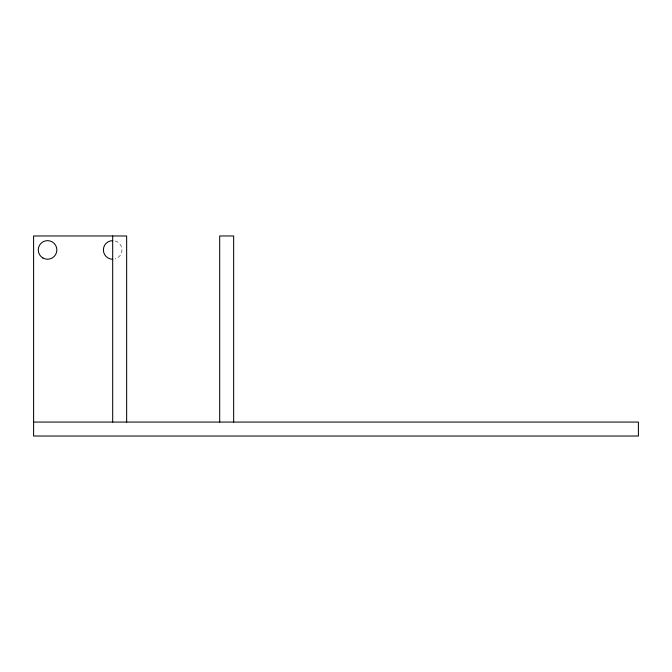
<?xml version="1.0" encoding="UTF-8"?>
<svg xmlns="http://www.w3.org/2000/svg" width="672" height="672" viewBox="0 0 672 672"><rect width="100%" height="100%" fill="white"/><g stroke="black" fill="none" stroke-linecap="round" stroke-linejoin="round"><path stroke-width="0.5" stroke-dasharray="3.36 2.52" d="M115.097 240.946A9.307 9.307 0 0 1 115.097 258.922"/><path stroke-width="1.01" d="M33.6 422.066L638.4 422.066L638.4 436.027L33.6 436.027L33.6 235.973L126.647 235.973L126.647 422.066M233.646 422.066L233.646 235.973L219.694 235.973L219.694 422.066M112.686 235.973L112.686 422.066M112.686 259.241A9.307 9.307 0 0 1 103.387 249.934A9.307 9.307 0 0 1 112.686 240.626M42.907 257.989A9.307 9.307 0 0 0 56.86 249.934A9.307 9.307 0 0 0 42.907 241.878A9.307 9.307 0 0 0 42.907 257.989"/></g></svg>
